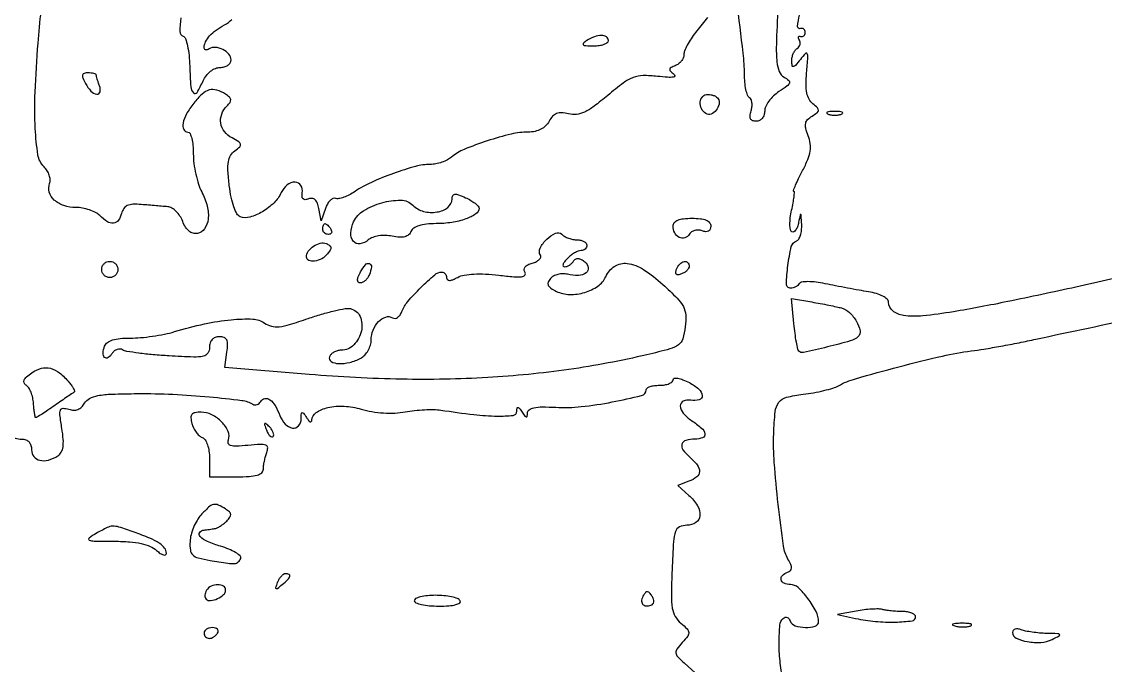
# Model space of a CAD drawing. Extents: x 0 to 4160, y 0 to 3120.
# Drawn here: x 1793.2 to 1994.2, y 2029 to 2148.5 of the extents above; entities that cross this region are included whole.
import ezdxf

# ---------------------------------------------------------------- set-up
doc = ezdxf.new("R2010")
doc.units = 0

msp = doc.modelspace()

# ---------------------------------------------------------------- linework, layer by layer
for points in [[(4159.499279, 606.274193, 0.000001), (4159.667734, 974.478125, 0.000057)], [(757.647081, 3119.740147, 0.000002), (520.492565, 3119.487217, 0.4139)], [(1964.75, 0.149832, 0.000016), (2717.930904, 0.232101, 0.000028), (3351.473438, 0.357111)], [(1933.432921, 2151.16603, 0.003782), (1933.166291, 2144.222764, 0.030066), (1933.260322, 2141.013925, 0.074176), (1933.692261, 2139.229481, 0.170375), (1934.594674, 2138.206956, -0.04874), (1935.456551, 2137.607638, -0.309676), (1935.589085, 2137.119593, -0.152556), (1935.173711, 2136.559636, -0.012438), (1933.654089, 2135.509006, 0.045135), (1932.638706, 2134.704156, 0.044586), (1931.779638, 2133.727103, 0.048265), (1931.18909, 2132.732155, 0.110245), (1931, 2131.88499, -0.080847), (1930.882207, 2131.161261, -0.09301), (1930.542123, 2130.550658, -0.101839), (1930.033493, 2130.14424, -0.118343), (1929.432612, 2130, -0.088118), (1928.767014, 2130.118221, -0.191024), (1928.385959, 2130.458592, -0.147015), (1928.284173, 2131.043503, -0.046956), (1928.47329, 2131.915843, 0.048327), (1928.638939, 2132.690162, 0.058395), (1928.637093, 2133.433083, 0.068827), (1928.478815, 2134.036363, 0.157074), (1928.177041, 2134.390583, -0.174073), (1927.824497, 2134.833266, -0.029283), (1927.531665, 2135.894286, -0.029024), (1927.324827, 2137.238236, -0.022161), (1927.249904, 2138.72474, 0.027744), (1927.007247, 2142.664149, 0.002585), (1925.820572, 2152.329538, 0.003448)], [(1920.373579, 2149.290387), (1918.186789, 2146.510335, 0.022124), (1917.349764, 2145.343506, 0.02393), (1916.642369, 2144.136693, 0.024347), (1916.139898, 2143.051558, 0.096541), (1916, 2142.333757, -0.100804), (1915.882012, 2141.754469, -0.066822), (1915.534745, 2141.168925, -0.063471), (1915.021662, 2140.666127, -0.070641), (1914.416154, 2140.329452, 0.029794), (1913.629215, 2139.972369, 0.235505), (1913.402544, 2139.656647, 0.250962), (1913.525306, 2139.300199, 0.033315), (1914.166154, 2138.78118, -0.295245), (1914.301069, 2138.445814, -0.319946), (1914.048838, 2138.20618, -0.053132), (1912.985835, 2138.169687, -0.010594), (1911.091732, 2138.346415, 0.03136), (1908.435348, 2138.483401, 0.089211), (1906.622207, 2138.136336, 0.069493), (1904.797019, 2137.125336, 0.013984), (1901.885717, 2134.806624, -0.0145), (1899.342545, 2132.785392, -0.051255), (1897.555568, 2131.713921, -0.080868), (1896.068464, 2131.292215, -0.090456), (1894.583992, 2131.389563, 0.045309), (1893.321708, 2131.58725, 0.108656), (1892.39048, 2131.444916, 0.118563), (1891.654944, 2130.937205, 0.059875), (1891.004823, 2130.009011, -0.078088), (1890.365342, 2129.163007, -0.072122), (1889.480941, 2128.526692, -0.066868), (1888.389427, 2128.13301, -0.053204), (1887.142955, 2128, 0.059004), (1883.98734, 2127.626311, 0.019881), (1879.521456, 2126.363862, 0.01886), (1875.236634, 2124.785344, 0.080446), (1872.921259, 2123.361854, -0.060414), (1872.143537, 2122.839892, -0.034937), (1871.10485, 2122.400045, -0.034421), (1869.9846, 2122.099744, -0.048311), (1868.954692, 2122, 0.067376), (1866.227482, 2121.630826, 0.019317), (1862.155114, 2120.336534, 0.020157), (1858.04245, 2118.66202, 0.0411), (1855, 2116.963692, -0.029191), (1853.960504, 2116.350559, -0.033727), (1852.904589, 2115.895238, -0.035936), (1851.974933, 2115.640098, -0.135047), (1851.377325, 2115.683476, 0.195468), (1850.891401, 2115.661528, 0.089826), (1850.362867, 2115.291831, 0.068456), (1849.871712, 2114.638389, 0.047481), (1849.500375, 2113.790892), (1848.746101, 2111.5), (1848.293481, 2113.826455, 0.045439), (1848.007231, 2114.810908, 0.113386), (1847.586969, 2115.425743, 0.159321), (1847.039796, 2115.676298, 0.120537), (1846.380261, 2115.592425, -0.071425), (1845.756014, 2115.45034, -0.216341), (1845.355575, 2115.594213, -0.189671), (1845.166921, 2116.011198, -0.054869), (1845.209831, 2116.729719, 0.182915), (1844.941198, 2118.10754, 0.256442), (1843.872047, 2118.711696, 0.175503), (1842.409047, 2118.202091, 0.115666), (1841.308454, 2116.777637, -0.093233), (1839.968622, 2114.874666, -0.059161), (1837.809117, 2113.221973, -0.06161), (1835.49206, 2112.209449, -0.165312), (1833.717277, 2112.278249, -0.178056), (1833.09751, 2112.820542, -0.040291), (1832.519051, 2114.119311, -0.034463), (1832.02639, 2115.902367, -0.020701), (1831.677944, 2118.071449, -0.013715), (1831.427597, 2120.831457, -0.055374), (1831.507939, 2122.517875, -0.093987), (1831.918015, 2123.656593, -0.101936), (1832.708348, 2124.528689, 0.028772), (1833.60641, 2125.268233, 0.266876), (1833.750709, 2125.730171, 0.20103), (1833.434573, 2126.177147, 0.01676), (1832.180221, 2126.903549, -0.103118), (1830.771128, 2128.082981, -0.128606), (1830.089044, 2129.641348, -0.130023), (1830.260675, 2131.320966, -0.106644), (1831.241641, 2132.841641, 0.044506), (1831.805025, 2133.515362, 0.182338), (1831.932945, 2134.023161, 0.181316), (1831.693851, 2134.49075, 0.043931), (1830.991641, 2135.026328, 0.064931), (1829.334999, 2135.794326, 0.145521), (1827.961611, 2135.81548, 0.120522), (1826.630779, 2135.064942, 0.037741), (1825.07258, 2133.365141, 0.038092), (1823.738953, 2131.374925, 0.079393), (1823.090486, 2129.629762, 0.161203), (1823.231014, 2128.486841, 0.289937), (1824, 2128, -0.297467), (1824.387268, 2127.747235, -0.043071), (1824.70625, 2126.810412, -0.037239), (1824.927623, 2125.502336, -0.023305), (1825, 2123.95034, 0.032064), (1825.113695, 2122.179256, 0.022283), (1825.45845, 2120.203723, 0.022552), (1825.961915, 2118.32948, 0.042457), (1826.560681, 2116.882655, -0.056162), (1827.574328, 2114.230332, -0.089595), (1827.75358, 2111.816561, -0.126952), (1827.097485, 2110.058258, -0.195633), (1825.752914, 2109.187453, -0.114488), (1824.943744, 2109.219554, -0.105463), (1824.20382, 2109.602683, -0.083792), (1823.558243, 2110.345203, -0.046323), (1823.027664, 2111.427237, 0.05369), (1822.521704, 2112.421817, 0.053658), (1821.815504, 2113.286082, 0.058786), (1821.025844, 2113.900281, 0.11641), (1820.274751, 2114.142405, -0.000507), (1819.378817, 2114.215208, -0.000179), (1818.093942, 2114.321391, -0.000177), (1816.681748, 2114.439107, -0.000208), (1815.342924, 2114.551747, 0.030418), (1813.77453, 2114.588665, 0.096522), (1812.757283, 2114.350772, 0.135645), (1812.101084, 2113.807172, 0.088618), (1811.686543, 2112.909342, -0.088059), (1811.085548, 2111.603879, -0.219109), (1810.200646, 2111.082677, -0.170696), (1809.050503, 2111.360783, -0.052552), (1807.642857, 2112.5, 0.076962), (1806.856623, 2113.075397, 0.038261), (1805.717218, 2113.559375, 0.036821), (1804.43302, 2113.889444, 0.044521), (1803.193873, 2114, -0.079362), (1800.963726, 2114.356221, -0.107092), (1799.206295, 2115.386296, -0.134513), (1798.286272, 2116.854249, -0.166214), (1798.345635, 2118.458326, 0.11146), (1798.445409, 2119.14445, 0.061643), (1798.275752, 2119.978268, 0.056814), (1797.880286, 2120.824064, 0.058699), (1797.308174, 2121.548969, -0.159195), (1796.172554, 2123.786492, -0.02643), (1795.678775, 2128.655455, -0.022346), (1795.654813, 2135.431353, -0.009483), (1796.200614, 2144.5, -0.008255), (1796.776336, 2150.504538, -0.046545)], [(1822.677697, 2149.200786, 0.037456), (1822.499359, 2146.660615, 0.321503), (1823.130044, 2145.789985, -0.23715), (1823.549461, 2145.368845, -0.025893), (1823.919673, 2144.009387, -0.027266), (1824.203569, 2142.245518, -0.018652), (1824.340981, 2140.220761, 0.009597), (1824.530337, 2136.410551, 0.169007), (1825.008516, 2135.291115, 0.501348), (1825.686556, 2135.35723, 0.029163), (1826.818046, 2137.5, -0.056219), (1827.416428, 2138.4986, -0.06243), (1828.204205, 2139.29994, -0.068524), (1829.090323, 2139.821994, -0.099216), (1829.978561, 2140, 0.067144), (1830.751259, 2140.104233, 0.084), (1831.406202, 2140.409197, 0.099532), (1831.844197, 2140.861798, 0.143623), (1832, 2141.393011, 0.18111), (1831.601123, 2142.458091, 0.09763), (1830.478496, 2143.328435, 0.095052), (1829.080821, 2143.723248, 0.161212), (1827.909758, 2143.444227, -0.065567), (1827.562487, 2143.28805, -0.141141), (1827.27174, 2143.284779, -0.195613), (1827.083459, 2143.42956, -0.137824), (1827.015313, 2143.690983, -0.111959), (1827.280654, 2144.766343, -0.066224), (1828.027311, 2145.864413, -0.054259), (1829.209384, 2146.928613, -0.034955), (1830.778008, 2147.900469, 0.077509), (1832.151689, 2148.922178, 0.266113)], [(2001.663435, 2102.13456, -0.001254), (1988.743971, 2099.227357, -0.004285), (1976.08485, 2096.525723, -0.008507), (1966, 2094.641832, -0.016369), (1960.329068, 2093.871995, -0.062069), (1956.758994, 2093.949789, -0.132247), (1954.767789, 2094.812232, -0.228637), (1954, 2096.403515, 0.214285), (1953.74438, 2096.972576, 0.062125), (1952.932238, 2097.530979, 0.0487), (1951.729391, 2098.012698, 0.030544), (1950.25, 2098.347448, -0.00386), (1948.507554, 2098.645077, -0.002031), (1946.346799, 2099.040414, -0.00202), (1944.136776, 2099.463296, -0.003109), (1942.228465, 2099.848781, 0.019736), (1940.522153, 2100.134788, 0.030576), (1939.032124, 2100.232487, 0.03192), (1937.878028, 2100.163766, 0.227279), (1937.419448, 2099.869664, -0.077379), (1937.134562, 2099.536893, -0.053324), (1936.72476, 2099.255464, -0.052826), (1936.259472, 2099.064383, -0.07115), (1935.809314, 2099, -0.419267), (1935.050854, 2099.771637, -0.02748), (1935.300393, 2103.223358, -0.027111), (1935.943327, 2106.730211, -0.258944), (1936.935491, 2107.81183, 0.181545), (1937.334823, 2108.135369, 0.058216), (1937.647297, 2108.845767, 0.049287), (1937.837604, 2109.786552, 0.038049), (1937.863818, 2110.833333, 0.001627), (1937.772529, 2112.513549, 0.228991), (1937.678095, 2112.683268, 0.540962), (1937.569821, 2112.640156, 0.002555), (1937.292323, 2111.235169, -0.037883), (1937.066075, 2110.403522, -0.070397), (1936.742718, 2109.785299, -0.115225), (1936.380897, 2109.468671, -0.26683), (1936.032615, 2109.479843, -0.219938), (1935.76092, 2109.890727, -0.035724), (1935.682618, 2110.86937, -0.033706), (1935.756147, 2112.114938, -0.023873), (1935.998799, 2113.494674, 0.009655), (1936.274825, 2114.838969, 0.016558), (1936.44592, 2115.97031, 0.010869), (1936.531839, 2116.869655, 0.435911), (1936.41074, 2117, -0.527576), (1936.324925, 2117.125471, -0.007311), (1936.734417, 2118.134032, -0.012803), (1937.299537, 2119.379676, -0.007244), (1938.044324, 2120.860535, 0.022111), (1939.000699, 2122.911812, 0.058997), (1939.437088, 2124.463221, 0.07469), (1939.447111, 2125.84767, 0.055421), (1939.06426, 2127.330984, -0.029948), (1938.630694, 2128.715683, -0.110286), (1938.608924, 2129.627195, -0.144108), (1938.973478, 2130.32395, -0.065571), (1939.785986, 2130.969714, 0.024603), (1940.73519, 2131.60497, 0.219859), (1940.969258, 2132.034472, 0.219439), (1940.79411, 2132.491618, 0.024508), (1939.936996, 2133.249265, -0.101794), (1939.238416, 2134.090468, -0.073107), (1938.825049, 2135.243646, -0.051647), (1938.674478, 2136.823272, -0.020556), (1938.781824, 2139, 0.003752), (1939.020765, 2141.87641, 0.127745), (1938.900018, 2142.544751, 0.532589), (1938.565622, 2142.598438, 0.021969), (1937.626632, 2141.5, -0.008817), (1936.713293, 2140.372859, -0.171856), (1936.33287, 2140.149054, -0.42916), (1936.101883, 2140.313744, -0.030465), (1936.031803, 2141.190983, -0.05494), (1936.095054, 2141.884397, -0.050225), (1936.307884, 2142.569749, -0.053584), (1936.629308, 2143.146366, -0.100745), (1937.016312, 2143.510081, 0.092929), (1937.35932, 2143.822588, 0.096298), (1937.560581, 2144.234418, 0.099244), (1937.589535, 2144.681148, 0.105503), (1937.441982, 2145.093875, -0.048651), (1937.27048, 2145.443232, -0.174162), (1937.266988, 2145.688107, -0.289531), (1937.409651, 2145.802659, -0.10909), (1937.67567, 2145.774777, 0.119895), (1937.989552, 2145.748633, 0.142446), (1938.257853, 2145.874466, 0.127169), (1938.437425, 2146.139046, 0.086039), (1938.5, 2146.5, 0.091442), (1938.433694, 2146.859528, 0.130794), (1938.244935, 2147.121228, 0.140549), (1937.962491, 2147.242831, 0.112732), (1937.631694, 2147.210565, -0.541774), (1937.098696, 2147.633931, -0.045076), (1937.48787, 2149.730129, -0.036469)], [(1934.384248, 2026.449001, -0.029545), (1933.848123, 2029.812443, -0.025867), (1933.67986, 2033.369228, -0.021784), (1933.82918, 2036.476992, -0.18372), (1934.434375, 2037.714137, -0.119405), (1934.78908, 2037.91477, -0.157145), (1935.158364, 2037.901965, -0.137551), (1935.486256, 2037.667986, -0.083846), (1935.720238, 2037.25, 0.231912), (1936.630361, 2036.363934, 0.071879), (1938.565945, 2036.026242, 0.079891), (1940.379892, 2036.263815, 0.331701), (1941, 2037.095708, 0.119354), (1940.536448, 2039.009972, 0.042974), (1939.035135, 2041.39896, 0.04147), (1937.219475, 2043.428428, 0.191815), (1935.784392, 2044, -0.098246), (1934.604586, 2044.234082, -0.241917), (1934.048957, 2044.887946, -0.261924), (1934.277284, 2045.67399, -0.107488), (1935.25, 2046.286013, 0.099691), (1935.791049, 2046.614894, 0.201448), (1935.994521, 2047.060533, 0.11635), (1935.862466, 2047.708932, 0.024819), (1935.325319, 2048.735173, -0.099061), (1934.486631, 2051.149399, -0.005842), (1933.513448, 2058.882403, -0.009495), (1932.777624, 2066.644431, -0.028025), (1932.673229, 2072, -0.016333), (1932.958193, 2076.110932, -0.135305), (1933.629905, 2077.838415, -0.173806), (1935.019281, 2078.762253, -0.031195), (1938.127779, 2079.328728, 0.014813), (1940.068585, 2079.61711, 0.014621), (1941.997426, 2080.020923, 0.014646), (1943.663513, 2080.472898, 0.053056), (1944.673646, 2080.900219, -0.05676), (1947.863506, 2082.221945, -0.005607), (1955.87841, 2084.424644, -0.007403), (1963.992098, 2086.42898, -0.025668), (1969.314007, 2087.375713, 0.009641), (1971.660577, 2087.715997, 0.003977), (1974.824785, 2088.26321, 0.003933), (1978.210304, 2088.90401, 0.005047), (1981.314007, 2089.549409, -0.004255), (2000.690193, 2093.610608, -0.014256)], [(1790.900686, 2071.761347, 0.162982), (1793.174314, 2071, -0.087632), (1793.942322, 2070.864354, -0.120908), (1794.521789, 2070.47613, -0.113843), (1794.878386, 2069.843316, -0.071734), (1795, 2069, 0.167031), (1795.425897, 2067.760664, 0.17431), (1796.51639, 2067.07145, 0.124678), (1798.120228, 2067.118932, 0.071826), (1799.894106, 2067.913392, 0.129005), (1800.503569, 2068.567974, 0.087868), (1800.823094, 2069.539191, 0.056206), (1800.865609, 2070.943737, 0.019135), (1800.620305, 2072.973021, -0.008513), (1800.261355, 2075.492108, -0.118109), (1800.362109, 2076.399231, -0.327789), (1800.837891, 2076.71886, -0.066441), (1801.901979, 2076.531111, 0.068711), (1802.808219, 2076.375432, 0.100214), (1803.604859, 2076.509594, 0.101619), (1804.278798, 2076.940757, 0.072351), (1804.826185, 2077.653894, -0.146403), (1805.7491, 2078.548548, -0.074766), (1807.289825, 2079.076038, -0.036817), (1809.876511, 2079.353883, -0.006874), (1814.650405, 2079.447725, -0.012904), (1821.211735, 2079.317144, -0.011688), (1827.978489, 2078.848953, -0.008016), (1833.984178, 2078.194853, -0.107678), (1836.060496, 2077.462611, 0.128008), (1836.415242, 2077.353286, 0.10074), (1836.81389, 2077.416185, 0.089322), (1837.195825, 2077.64278, 0.076043), (1837.5, 2078, -0.212552), (1838.269989, 2078.524916, -0.206057), (1839.189003, 2078.312694, -0.102919), (1840.167873, 2077.223952, -0.040991), (1841.036932, 2075.402861, 0.097237), (1842.035749, 2073.799717, 0.165767), (1843.412953, 2073.06301, 0.259923), (1844.527908, 2073.464878, 0.178746), (1845.015313, 2074.75, -0.011938), (1845.047261, 2075.728916, -0.327416), (1845.201904, 2075.916542, -0.309569), (1845.436556, 2075.830411, -0.011213), (1846, 2075, 0.028977), (1846.375701, 2074.486522, 0.104002), (1846.691411, 2074.234375, 0.32356), (1846.892622, 2074.266679, 0.193005), (1846.992489, 2074.5, -0.246493), (1847.783435, 2075.925842, -0.090086), (1849.974094, 2076.85539, -0.069097), (1852.990502, 2077.108262, -0.058258), (1856.150694, 2076.563444, 0.030577), (1858.136889, 2076.106821, 0.025809), (1860.280017, 2075.863109, 0.026141), (1862.402021, 2075.84326, 0.034501), (1864.323511, 2076.059158, -0.018101), (1866.041983, 2076.309514, -0.014542), (1867.904536, 2076.457692, -0.014788), (1869.63554, 2076.493587, -0.035944), (1870.907937, 2076.390685, 0.009117), (1877.05136, 2075.560493, 0.025156), (1881.408304, 2075.273449, 0.031086), (1884.3235, 2075.409586, 0.379388), (1885.015313, 2076.1722, -0.038719), (1885.067057, 2076.752508, -0.416206), (1885.241247, 2076.875728, -0.193151), (1885.510927, 2076.708625, -0.015184), (1886, 2076, 0.014278), (1886.498082, 2075.275519, 0.197835), (1886.763635, 2075.112952, 0.416282), (1886.935319, 2075.238189, 0.035074), (1886.984687, 2075.842403, -0.241977), (1887.305271, 2076.448927, -0.10311), (1888.173917, 2076.820538, -0.050285), (1889.724902, 2076.973436, -0.012858), (1892.25, 2076.902879, 0.040081), (1896.961324, 2077.027623, 0.021358), (1902.730816, 2077.895463, 0.012315), (1908.162831, 2079.090998, 0.345189), (1909, 2080.15913, -0.253577), (1909.175096, 2080.482181, -0.063325), (1909.734375, 2080.752994, -0.049247), (1910.542306, 2080.9388, -0.031919), (1911.5, 2081, 0.03914), (1912.457298, 2081.075052, 0.058278), (1913.265625, 2081.301294, 0.076632), (1913.816234, 2081.633065, 0.222448), (1914, 2082.02568, -0.361764), (1914.231945, 2082.3043, -0.090085), (1914.871442, 2082.305992, -0.051082), (1915.843249, 2082.027475, -0.024019), (1917.032696, 2081.483092, -0.059512), (1918.788753, 2080.291649, -0.197656), (1919.402702, 2079.069407, -0.361536), (1918.847556, 2078.289509, -0.108574), (1917.278336, 2078.22348, 0.148256), (1915.894789, 2078.056483, 0.308941), (1915.347001, 2077.176951, 0.169652), (1915.895803, 2075.796329, 0.069185), (1917.437912, 2074.448725, -0.032887), (1919.279186, 2073.061172, -0.171932), (1919.898845, 2071.975698, -0.362338), (1919.491609, 2071.259571, -0.089863), (1918.059017, 2071, 0.067703), (1916.388069, 2070.772701, 0.256674), (1915.659476, 2070.062096, 0.234656), (1915.835786, 2069.007003, 0.059107), (1917.051227, 2067.688166, -0.046922), (1918.493528, 2066.19754, -0.176594), (1918.902831, 2064.985059, -0.225029), (1918.398961, 2063.984976, -0.076925), (1916.942788, 2063.174539), (1914.885576, 2062.413527), (1916.942788, 2060.551776, -0.070964), (1918.54063, 2058.629697, -0.155689), (1918.995773, 2056.793335, -0.232717), (1918.255819, 2055.510636, -0.148646), (1916.576147, 2055, 0.107975), (1915.187259, 2054.69653, 0.207161), (1914.43901, 2053.86381, 0.065881), (1914.077956, 2052.005541, 0.004727), (1913.810317, 2046.75, 0.007139), (1913.68216, 2042.030961, 0.044392), (1913.865409, 2039.619756, 0.088689), (1914.412201, 2038.081317, 0.08853), (1915.458426, 2036.826541, -0.021599), (1916.622932, 2035.758156, -0.180294), (1916.915073, 2035.11858, -0.181767), (1916.716096, 2034.44663, -0.022019), (1915.716161, 2033.238855, 0.024658), (1914.725717, 2032.029615, 0.184555), (1914.530135, 2031.32824, 0.167553), (1914.842603, 2030.637976, 0.019535), (1916.071102, 2029.435653), (1918.158395, 2027.546679)]]:
    msp.add_lwpolyline(points, format="xyb")
for points in [[(1898, 2145, 0.043106), (1897.371881, 2144.512621, 0.461139), (1897.383071, 2144.228862, 0.155556), (1897.849063, 2144.054211, 0.011096), (1899.25, 2144.015313, 0.03458), (1900.303322, 2144.082357, 0.052836), (1901.192188, 2144.298248, 0.069028), (1901.80301, 2144.617555, 0.242407), (1902, 2145, 0.251537), (1901.636788, 2145.676305, 0.147327), (1900.7337, 2145.948307, 0.089354), (1899.417104, 2145.711128, 0.05437)], [(1805, 2137, 0.068616), (1806.000385, 2135.623365, 0.162996), (1807.108049, 2135.043582, 0.401873), (1807.700317, 2135.453291, 0.142908), (1807.606989, 2136.581787, -0.008099), (1807.374575, 2137.218074, -0.009838), (1807.178303, 2137.821775, -0.008575), (1807.032484, 2138.333672, -0.065182), (1807, 2138.581787, 0.284352), (1806.90007, 2138.743295, 0.049207), (1806.54904, 2138.87715, 0.040772), (1806.053096, 2138.969687, 0.025747), (1805.464816, 2139, 0.067049), (1804.745231, 2138.90307, 0.275318), (1804.452551, 2138.598612, 0.158653), (1804.500546, 2138.044046, 0.0226)], [(1922.375, 2134.202254, -0.196264), (1922.546083, 2133.180953, -0.116315), (1921.997299, 2132.054151, -0.126473), (1921.042088, 2131.351261, -0.238458), (1920.111803, 2131.430902, -0.13979), (1919.268354, 2132.355668, -0.139299), (1919.03802, 2133.587525, -0.168863), (1919.495858, 2134.595001, -0.205232), (1920.440983, 2135, -0.050179), (1921.028755, 2134.940864, -0.047705), (1921.603506, 2134.765662, -0.051353), (1922.082037, 2134.508057, -0.105582)], [(1942.75, 2131.337719, 0.057986), (1943.320008, 2131.181385, 0.037979), (1944, 2131.12966, 0.037979), (1944.679992, 2131.181385, 0.057986), (1945.25, 2131.337719, 0.174857), (1945.459382, 2131.525001, 0.447206), (1945.398438, 2131.693942, 0.078554), (1944.89144, 2131.810911, 0.017491), (1944, 2131.842105, 0.017491), (1943.10856, 2131.810911, 0.078554), (1942.601562, 2131.693942, 0.447206), (1942.540618, 2131.525001, 0.174857)], [(1878, 2113.874669, -0.252031), (1877.428839, 2112.81353, -0.059294), (1875.564766, 2111.878835, -0.049147), (1872.964309, 2111.220026, -0.037495), (1870.034357, 2111, 0.024894), (1868.229714, 2110.910096, 0.050967), (1866.843077, 2110.626988, 0.070429), (1865.880915, 2110.169461, 0.156225), (1865.378162, 2109.543091, -0.124046), (1864.944346, 2108.926656, -0.11635), (1864.260251, 2108.571319, -0.079852), (1863.27057, 2108.483957, -0.031529), (1861.912028, 2108.667594, 0.0427), (1860.636266, 2108.811142, 0.045735), (1859.38433, 2108.730021, 0.049787), (1858.282657, 2108.442131, 0.084608), (1857.460099, 2107.966885, -0.13632), (1855.90739, 2107.270217, -0.2664), (1854.683049, 2107.744983, -0.191869), (1854.208852, 2109.272324, -0.087581), (1854.740213, 2111.329175, -0.150699), (1856.582733, 2113.401877, -0.067502), (1859.96142, 2114.871066, -0.069246), (1863.4794, 2115.35645, -0.19861), (1865.713202, 2114.429656, 0.133288), (1867.70505, 2113.288181, 0.10354), (1870.210075, 2113.165269, 0.12433), (1872.231036, 2114.030953, 0.2338), (1873, 2115.58555, -0.108404), (1873.134777, 2116.199888, -0.267665), (1873.498059, 2116.456942, -0.113889), (1874.187698, 2116.363925, -0.016666), (1875.5, 2115.818046, -0.024853), (1876.457325, 2115.323028, -0.033477), (1877.265625, 2114.77731, -0.0354), (1877.845515, 2114.256739, -0.194519)], [(1850.5, 2110, -0.082592), (1850.656512, 2109.6179, -0.161196), (1850.6254, 2109.29375, -0.182303), (1850.413961, 2109.078288, -0.108972), (1850.059017, 2109, -0.093332), (1849.654762, 2109.076123, -0.09642), (1849.311086, 2109.29375, -0.099167), (1849.081062, 2109.618444, -0.105053), (1849, 2110, -0.042167), (1849.032345, 2110.382849, -0.061769), (1849.129539, 2110.70625, -0.081139), (1849.272352, 2110.92554, -0.210953), (1849.440983, 2111, -0.151918), (1849.65171, 2110.934461, -0.038439), (1849.933975, 2110.70625, -0.035638), (1850.231006, 2110.382774, -0.029505)], [(1921, 2110.531385, -0.093469), (1920.891163, 2109.954259, -0.178827), (1920.582054, 2109.606555, -0.152166), (1920.078665, 2109.510702, -0.063223), (1919.399075, 2109.677102, 0.081403), (1918.728143, 2109.815874, 0.077893), (1918.037161, 2109.736786, 0.081787), (1917.432673, 2109.457618, 0.105733), (1917.010879, 2109.017602, -0.180764), (1916.173537, 2108.368333, -0.196224), (1915.150021, 2108.456197, -0.156079), (1914.308622, 2109.293268, -0.120153), (1914, 2110.559017, -0.177291), (1914.231359, 2111.190992, -0.120165), (1914.857224, 2111.647073, -0.071689), (1915.929992, 2111.918056, -0.026079), (1917.5, 2112, -0.025805), (1919.08621, 2111.91808, -0.073656), (1920.154201, 2111.645099, -0.124566), (1920.771059, 2111.180867, -0.171089)], [(1896.2, 2108, -0.053595), (1896.888633, 2107.925973, -0.073362), (1897.47125, 2107.70625, -0.093122), (1897.862375, 2107.381591, -0.17482), (1898, 2107, -0.106313), (1897.917947, 2106.618459, -0.099376), (1897.685268, 2106.29375, -0.096076), (1897.337584, 2106.076077, -0.09221), (1896.928571, 2106, 0.098387), (1896.413868, 2105.89773, 0.03396), (1895.73125, 2105.559375, 0.032192), (1895.010186, 2105.074034, 0.032161), (1894.357143, 2104.5, 0.032087), (1893.849778, 2103.922974, 0.085913), (1893.595164, 2103.440625, 0.21444), (1893.628, 2103.138324, 0.266053), (1893.869554, 2103, 0.08776), (1894.304701, 2103.07697, 0.053328), (1894.774933, 2103.308014, 0.051362), (1895.207036, 2103.647465, 0.062256), (1895.530011, 2104.048558, -0.115868), (1895.910113, 2104.429512, -0.159441), (1896.376649, 2104.543478, -0.112248), (1896.946755, 2104.367003, -0.042268), (1897.636362, 2103.88683, -0.176055), (1898.265404, 2102.812079, -0.29104), (1897.883595, 2101.871039, -0.149065), (1896.434638, 2101.386079, -0.068339), (1894.434105, 2101.605895, 0.065722), (1893.555815, 2101.707034, 0.057714), (1892.640077, 2101.585537, 0.060693), (1891.826158, 2101.271304, 0.097404), (1891.251152, 2100.80262, 0.079235), (1890.839057, 2100.106622, 0.206462), (1890.856581, 2099.537045, 0.141563), (1891.316552, 2099.011774, 0.032358), (1892.360419, 2098.433853, 0.105991), (1894.820431, 2097.858527, 0.076957), (1897.615232, 2098.238316, 0.079977), (1900.059411, 2099.413836, 0.135681), (1901.5, 2101.148039, -0.144859), (1903.179058, 2103.096855, -0.178624), (1905.505422, 2103.613126, -0.111093), (1908.503967, 2102.496716, -0.040415), (1912.11216, 2099.705142, -0.013034), (1914.755024, 2097.166244, -0.073222), (1915.9114, 2095.590889, -0.108351), (1916.342188, 2094.041371, -0.045199), (1916.265804, 2091.861786, -0.041315), (1915.794204, 2089.626705, -0.163589), (1914.99525, 2088.495268, -0.092071), (1913.416032, 2087.736252, -0.008334), (1909.153644, 2086.658151, -0.022491), (1894.680648, 2083.933255, -0.020697), (1879.613964, 2082.42559, -0.019557), (1863.657862, 2082.118596, -0.015717), (1846.511675, 2082.999032), (1830.817106, 2084.300501), (1831.23536, 2087.150251, 0.026938), (1831.368989, 2088.600782, 0.124908), (1831.194516, 2089.417248, 0.196275), (1830.704064, 2089.850995, 0.084323), (1829.826807, 2090, 0.087461), (1829.059223, 2089.864698, 0.120506), (1828.47925, 2089.477372, 0.113825), (1828.12198, 2088.846759, 0.072321), (1828, 2088.007848, -0.14586), (1827.682188, 2086.941581, -0.199293), (1826.862995, 2086.383527, -0.060477), (1825.075061, 2086.233391, -0.005229), (1820.496511, 2086.450987, -0.007628), (1817.541728, 2086.66767, -0.010226), (1814.871605, 2086.959623, -0.007653), (1812.66207, 2087.281514, -0.09872), (1811.884708, 2087.571254, 0.120969), (1811.39785, 2087.728716, 0.100727), (1810.857025, 2087.658705, 0.09164), (1810.344791, 2087.370644, 0.080717), (1809.94257, 2086.907076, -0.102604), (1809.198492, 2086.121172, -0.356973), (1808.550371, 2086.171508, -0.226565), (1808.248663, 2086.968388, -0.070801), (1808.541468, 2088.247468, -0.145834), (1809.063499, 2088.925634, -0.079646), (1810.00928, 2089.40152, -0.054706), (1811.406528, 2089.681731, -0.023308), (1813.315006, 2089.761953, 0.023278), (1815.207353, 2089.841386, 0.013897), (1817.445658, 2090.102862, 0.013898), (1819.665316, 2090.488175, 0.023339), (1821.5, 2090.949508, -0.019751), (1827.075127, 2092.393981, -0.029618), (1832.041187, 2093.168941, -0.032673), (1836.0278, 2093.289618, -0.144991), (1838.227409, 2092.55327, 0.090165), (1839.496562, 2091.969414, 0.088805), (1840.896999, 2091.865342, 0.048485), (1842.868584, 2092.26472, 0.009537), (1846.306431, 2093.388103, -0.011874), (1848.798555, 2094.189583, -0.014529), (1851.164556, 2094.814825, -0.013039), (1853.164644, 2095.226982, -0.093302), (1854.147375, 2095.218219, -0.246533), (1855.925546, 2093.784962, -0.158585), (1856.180835, 2091.089096, -0.139127), (1854.781775, 2088.5074, -0.201045), (1852.421945, 2087.507174, 0.066243), (1851.721671, 2087.411066, 0.064231), (1851.062965, 2087.13492, 0.069432), (1850.543502, 2086.72851, 0.111592), (1850.252754, 2086.25, 0.360717), (1850.577329, 2085.409804, 0.118761), (1851.950682, 2085.024755, 0.07121), (1854.020851, 2085.243434, 0.061069), (1856.065741, 2086.035184, 0.082219), (1856.807221, 2086.605282, 0.057857), (1857.433073, 2087.453501, 0.057024), (1857.856582, 2088.438226, 0.07319), (1858, 2089.412739, -0.096705), (1858.358921, 2091.251135, -0.095692), (1859.383521, 2092.827274, -0.120971), (1860.715846, 2093.667775, -0.222465), (1861.963258, 2093.522708, 0.166211), (1862.417078, 2093.419239, 0.122184), (1862.905641, 2093.596699, 0.093339), (1863.35701, 2094.041184, 0.061936), (1863.695684, 2094.686618, -0.086946), (1864.785741, 2096.534434, -0.021387), (1867.196055, 2099.125899, -0.017058), (1869.78063, 2101.508312, -0.179545), (1871.105755, 2102, -0.11501), (1871.446864, 2101.920486, -0.100407), (1871.737316, 2101.695915, -0.093523), (1871.93225, 2101.360125, -0.085072), (1872, 2100.964816, 0.200467), (1872.150996, 2100.60334, 0.205581), (1872.512156, 2100.461634, 0.090342), (1873.139307, 2100.596489, 0.024855), (1874.055705, 2101.029813, -0.079321), (1875.270186, 2101.449995, -0.030552), (1877.047849, 2101.652973, -0.026454), (1879.222046, 2101.652338, -0.017779), (1881.696832, 2101.43214, 0.008423), (1884.45101, 2101.135054, 0.048524), (1885.915211, 2101.144372, 0.183621), (1886.493613, 2101.43566, 0.335458), (1886.540511, 2101.934452, -0.13698), (1886.385715, 2102.47013, -0.168113), (1886.550602, 2102.960997, -0.11586), (1887.05897, 2103.374559, -0.049153), (1887.888137, 2103.680998, 0.048289), (1888.645668, 2103.959478, 0.083769), (1889.191406, 2104.345744, 0.126006), (1889.445193, 2104.771994, 0.213119), (1889.390791, 2105.176703, -0.26556), (1889.346031, 2106.476005, -0.079768), (1890.579383, 2108.119108, -0.084805), (1892.212854, 2109.233016, -0.313364), (1893.376371, 2109.023629, 0.070661), (1893.898664, 2108.631248, 0.038879), (1894.628059, 2108.300691, 0.03785), (1895.435723, 2108.075317, 0.049154)], [(1849.903079, 2105.383217, -0.093828), (1848.829829, 2104.495686, -0.089116), (1847.487021, 2104.041599, -0.133424), (1846.428462, 2104.165968, -0.306206), (1846, 2104.8, -0.153827), (1846.336138, 2105.866734, -0.089854), (1847.296681, 2106.818957, -0.089835), (1848.530457, 2107.373829, -0.153655), (1849.647378, 2107.305072, -0.061129), (1850.274359, 2106.971843, -0.209983), (1850.508419, 2106.586827, -0.169716), (1850.40639, 2106.093537, -0.038153)], [(1811, 2102.5, -0.099038), (1810.885486, 2101.927543, -0.097945), (1810.559375, 2101.440625, -0.097945), (1810.072457, 2101.114514, -0.099038), (1809.5, 2101, -0.099038), (1808.927543, 2101.114514, -0.097945), (1808.440625, 2101.440625, -0.097945), (1808.114514, 2101.927543, -0.099038), (1808, 2102.5, -0.099038), (1808.114514, 2103.072457, -0.097945), (1808.440625, 2103.559375, -0.097945), (1808.927543, 2103.885486, -0.099038), (1809.5, 2104, -0.099038), (1810.072457, 2103.885486, -0.097945), (1810.559375, 2103.559375, -0.097945), (1810.885486, 2103.072457, -0.099038)], [(1857.654923, 2101.543128, -0.055897), (1857.349127, 2100.952992, -0.057995), (1856.92341, 2100.453294, -0.064425), (1856.447994, 2100.113431, -0.123616), (1855.996201, 2100, -0.182858), (1855.607864, 2100.146934, -0.221298), (1855.453443, 2100.500503, -0.094233), (1855.588123, 2101.127135, -0.022949), (1856.045837, 2102.085646, -0.05126), (1856.922427, 2103.384081, -0.309262), (1857.664721, 2103.593257, -0.361711), (1858.032691, 2102.995054, -0.055992)], [(1917, 2103.106989, -0.135188), (1916.894643, 2102.72444, -0.062056), (1916.574335, 2102.312957, -0.054875), (1916.105207, 2101.93687, -0.049969), (1915.550928, 2101.657916, -0.051615), (1914.938818, 2101.492937, -0.240886), (1914.601855, 2101.601855, -0.240886), (1914.492937, 2101.938818, -0.051615), (1914.657916, 2102.550928, -0.095829), (1915.240725, 2103.485745, -0.148358), (1916.056571, 2103.961217, -0.253867), (1916.709745, 2103.78457, -0.205169)], [(1945.251061, 2095.344957, -0.124355), (1946.740992, 2094.501343, -0.070474), (1948.032134, 2092.863029, -0.078937), (1948.70121, 2091.133762, -0.268893), (1948.342641, 2090.028601, -0.114401), (1946.881555, 2089.223012, -0.00937), (1942.637637, 2088.106128, -0.005944), (1938.212596, 2087.085383, -0.2554), (1937.319285, 2087.347382, -0.146739), (1937.127948, 2087.702673, -0.007241), (1936.87642, 2089.023938, -0.011195), (1936.632394, 2090.625044, -0.007811), (1936.425931, 2092.440535), (1935.970014, 2097.096252), (1939.735007, 2096.460807, -0.004197), (1941.304881, 2096.182277, -0.003903), (1942.908407, 2095.870905, -0.003892), (1944.329757, 2095.571845, -0.01315)], [(1801.974745, 2081.53043, -0.020643), (1802.448864, 2080.908624, -0.035125), (1802.784817, 2080.348098, -0.041223), (1802.96426, 2079.908206, -0.350129), (1802.892501, 2079.722455, 0.017696), (1802.623889, 2079.552568, 0.000712), (1801.672504, 2078.900628, 0.001249), (1800.548614, 2078.123981, 0.000884), (1799.290493, 2077.246621, -0.003983), (1798.039445, 2076.385668, -0.006069), (1796.938446, 2075.660152, -0.002501), (1795.988983, 2075.057576, -0.141671), (1795.790493, 2075.000706, -0.35317), (1795.669364, 2075.098944, -0.010902), (1795.540581, 2075.773745, -0.016905), (1795.426983, 2076.623015, -0.010325), (1795.347654, 2077.631336, 0.0399), (1795.200702, 2078.692391, 0.041019), (1794.887707, 2079.706485, 0.044451), (1794.46732, 2080.533653, 0.115047), (1793.995809, 2081.00259, -0.149432), (1793.61351, 2081.437986, -0.216039), (1793.614345, 2081.942551, -0.106741), (1794.069368, 2082.553862, -0.026816), (1795.052761, 2083.324402, -0.087037), (1796.812158, 2084.14706, -0.130059), (1798.5006, 2084.155629, -0.108188), (1800.193142, 2083.297732, -0.04839)], [(1824.732383, 2073.915367, 0.049307), (1825.041712, 2073.079172, 0.044667), (1825.517254, 2072.289652, 0.047443), (1826.077624, 2071.658691, 0.096135), (1826.638763, 2071.308378, -0.161262), (1827.17546, 2070.868859, -0.057627), (1827.611215, 2069.96613, -0.04833), (1827.902908, 2068.763804, -0.03537), (1828, 2067.393011), (1828, 2064), (1833, 2064, 0.014694), (1835.386223, 2064.070143, 0.054456), (1836.868609, 2064.320911, 0.107521), (1837.697426, 2064.763633, 0.219941), (1838, 2065.418213, -0.034632), (1838.046092, 2066.082865, -0.01696), (1838.191786, 2066.919612, -0.016737), (1838.402811, 2067.78276, -0.023293), (1838.65289, 2068.537828, 0.102888), (1838.793881, 2069.404034, 0.30187), (1838.454745, 2069.869127, 0.102414), (1837.4819, 2070.01645, 0.010314), (1835.130889, 2069.841092, -0.01233), (1832.985731, 2069.68978, -0.080437), (1831.915572, 2069.813139, -0.244035), (1831.492817, 2070.210151, -0.177965), (1831.50211, 2070.866094, 0.199342), (1831.459453, 2072.438748, 0.089702), (1830.2724, 2074.175471, 0.081509), (1828.412495, 2075.530551, 0.117281), (1826.438632, 2076, 0.041483), (1825.317335, 2075.90681, 0.181723), (1824.751942, 2075.579051, 0.191192), (1824.558837, 2074.972226, 0.046544)], [(1838.564293, 2072.706872, 0.036269), (1838.866277, 2072.059266, 0.070189), (1839.210949, 2071.604915, 0.120343), (1839.538684, 2071.40751, 0.278911), (1839.806872, 2071.473539, 0.20742), (1839.927901, 2071.779789, 0.082976), (1839.837219, 2072.231185, 0.063152), (1839.558688, 2072.753423, 0.043285), (1839.124088, 2073.266667, 0.011214), (1838.463552, 2073.893514, 0.400052), (1838.270328, 2073.888819, 0.286372), (1838.21821, 2073.663782, 0.008399)], [(1826.418345, 2056.909772, 0.052671), (1825.683273, 2055.902278, 0.033475), (1825.040392, 2054.598647, 0.033442), (1824.576249, 2053.218269, 0.051861), (1824.383772, 2051.977326, 0.044643), (1824.4466, 2050.366173, 0.17388), (1824.893602, 2049.49165, 0.12755), (1825.889115, 2048.947502, 0.019785), (1828.105976, 2048.482095, 0.004471), (1831.394323, 2047.956734, 0.054279), (1832.669265, 2047.904392, 0.167907), (1833.346529, 2048.190839, 0.129772), (1833.788601, 2048.865803, 0.301274), (1833.66175, 2049.336017, 0.045522), (1832.834055, 2049.94085, 0.038438), (1831.596507, 2050.558999, 0.023832), (1830.063601, 2051.099091, -0.029011), (1827.654056, 2051.976192, -0.093295), (1826.244862, 2052.926185, -0.371565), (1826.187046, 2053.646645, -0.206619), (1827, 2054.125, 0.00049), (1827.45177, 2054.181921, 0.000299), (1827.985312, 2054.25, 0.000299), (1828.514102, 2054.318115, 0.00053), (1828.95, 2054.375, 0.080286), (1829.403518, 2054.510858, 0.028084), (1830.000357, 2054.842701, 0.027039), (1830.627329, 2055.288089, 0.028426), (1831.191641, 2055.791641, 0.038609), (1831.80277, 2056.505214, 0.182047), (1831.944571, 2057.01581, 0.189413), (1831.712219, 2057.480511, 0.04227), (1830.991641, 2058.026328, 0.035954), (1829.609332, 2058.76701, 0.166382), (1828.719154, 2058.847595, 0.130677), (1827.845419, 2058.371016, 0.019005)], [(1807, 2053.5, 0.026274), (1805.662202, 2052.639017, 0.583479), (1805.702947, 2052.269955, 0.097069), (1806.588795, 2052.08027, 0.002857), (1810.421259, 2052.035435, -0.017322), (1813.189462, 2051.922918, -0.034887), (1815.350329, 2051.607356, -0.045073), (1816.99883, 2051.088659, -0.085366), (1818.171259, 2050.345012, 0.031399), (1818.874309, 2049.784822, 0.078497), (1819.462807, 2049.498119, 0.185944), (1819.833857, 2049.524517, 0.290828), (1820, 2049.785995, 0.166568), (1819.664692, 2050.764588, 0.082546), (1818.688969, 2051.666061, 0.046937), (1816.923824, 2052.601549, 0.01307), (1814, 2053.726847, 0.007466), (1811.196889, 2054.675497, 0.086161), (1810.050901, 2054.836409, 0.107789), (1809.010417, 2054.573893, 0.014356)], [(1840.584097, 2044.358556, 0.012731), (1840.264678, 2043.458284, 0.389672), (1840.355597, 2043.258808, 0.27071), (1840.617386, 2043.292701, 0.008807), (1841.477108, 2043.981001, 0.017238), (1842.562498, 2044.946872, 0.127361), (1842.925, 2045.530548, 0.389178), (1842.765008, 2045.870501, 0.097466), (1842.106989, 2046, 0.148172), (1841.719384, 2045.882557, 0.058677), (1841.291272, 2045.517826, 0.05126), (1840.891147, 2044.986565, 0.0442)], [(1827.458881, 2042.933469, 0.057716), (1827.248301, 2042.484153, 0.065126), (1827.156976, 2042.01661, 0.074807), (1827.192894, 2041.602416, 0.138261), (1827.356736, 2041.30993, 0.230479), (1828.197884, 2041.019605, 0.076784), (1829.486858, 2041.381846, 0.075769), (1830.621817, 2042.122972, 0.213422), (1831, 2042.968615, 0.265206), (1830.58666, 2043.693087, 0.136786), (1829.545943, 2043.972124, 0.107374), (1828.309109, 2043.690536, 0.145882)], [(1908.524864, 2042.040232, 0.095285), (1908.173645, 2041.11717, 0.203585), (1908.342919, 2040.387974, 0.21625), (1908.971294, 2040.032286, 0.105435), (1909.905454, 2040.145833, 0.142632), (1910.250559, 2040.389303, 0.141913), (1910.411849, 2040.780462, 0.10734), (1910.358425, 2041.28882, 0.059411), (1910.092954, 2041.856763, 0.040481), (1909.650668, 2042.454721, 0.186249), (1909.276151, 2042.651965, 0.226851), (1908.915023, 2042.5284, 0.060422)], [(1866, 2041, 0.312055), (1866.268743, 2040.61133, 0.036254), (1867.339211, 2040.29375, 0.033326), (1868.811621, 2040.072272, 0.020671), (1870.559017, 2040, 0.016966), (1872.410761, 2040.062852, 0.045191), (1873.715335, 2040.270946, 0.091154), (1874.416353, 2040.592706, 0.397171), (1874.5, 2041, 0.17067), (1874.01959, 2041.387806, 0.031293), (1872.90585, 2041.70625, 0.030444), (1871.49521, 2041.92675, 0.023552), (1869.940983, 2042, 0.023957), (1868.43068, 2041.927595, 0.038191), (1867.157664, 2041.70625, 0.044731), (1866.248983, 2041.38696, 0.293924)], [(1948, 2039.08525), (1944.5, 2038.441615), (1947.875, 2037.720808, 0.029406), (1951.552305, 2037.158959, 0.029486), (1955.266792, 2037.033122, 0.024651), (1958.348759, 2037.262791, 0.378437), (1959, 2038, 0.22119), (1958.821974, 2038.382739, 0.077138), (1958.28965, 2038.70625, 0.058656), (1957.50775, 2038.926809, 0.03946), (1956.581787, 2039, -0.013054), (1955.5583, 2039.026725, -0.011168), (1954.482712, 2039.107055, -0.011312), (1953.508215, 2039.224069, -0.031256), (1952.831787, 2039.364443, 0.06557), (1952.096649, 2039.46516, 0.015732), (1950.863088, 2039.432762, 0.015892), (1949.437642, 2039.304843, 0.015146)], [(1966.269032, 2036.307009, 0.037336), (1967.036634, 2036.167106, 0.029507), (1967.880008, 2036.127736, 0.030339), (1968.671085, 2036.185595, 0.06278), (1969.269032, 2036.344063, 0.31318), (1969.386009, 2036.52287, 0.333666), (1969.257153, 2036.684921, 0.052471), (1968.580113, 2036.787295, 0.014395), (1967.5, 2036.805051, 0.012823), (1966.431793, 2036.764444, 0.080377), (1965.900903, 2036.643467, 0.597527), (1965.883358, 2036.48334, 0.087174)], [(1827, 2035, 0.092995), (1827.071618, 2034.618268, 0.096318), (1827.276414, 2034.29375, 0.099231), (1827.581949, 2034.076556, 0.105429), (1827.940983, 2034, 0.089642), (1828.346558, 2034.073302, 0.053229), (1828.7871, 2034.29375, 0.051032), (1829.193797, 2034.617485, 0.06081), (1829.5, 2035, 0.139169), (1829.607943, 2035.379648, 0.191142), (1829.478525, 2035.70625, 0.138808), (1829.110654, 2035.926733, 0.066118), (1828.559017, 2036, 0.062283), (1827.962904, 2035.925455, 0.080552), (1827.457961, 2035.70625, 0.097988), (1827.120018, 2035.381379, 0.153634)], [(1977, 2035.126041, 0.287726), (1977.661166, 2034.072206, 0.068068), (1979.727167, 2033.400743, 0.061112), (1982.235679, 2033.259515, 0.096395), (1984.313693, 2033.807926, 0.008294), (1985.649635, 2034.48119, 0.484675), (1985.69346, 2034.715663, 0.207123), (1985.36077, 2034.874109, 0.003661), (1983.331787, 2034.93232, -0.015812), (1982.002797, 2035.002797, -0.014123), (1980.629587, 2035.158422, -0.014321), (1979.403714, 2035.368513, -0.042034), (1978.581787, 2035.606989, 0.06003), (1977.976321, 2035.759329, 0.105829), (1977.46465, 2035.716093, 0.15), (1977.128645, 2035.48968, 0.171673)]]:
    msp.add_lwpolyline(points, format="xyb", close=True)

doc.saveas('drawing.dxf')
